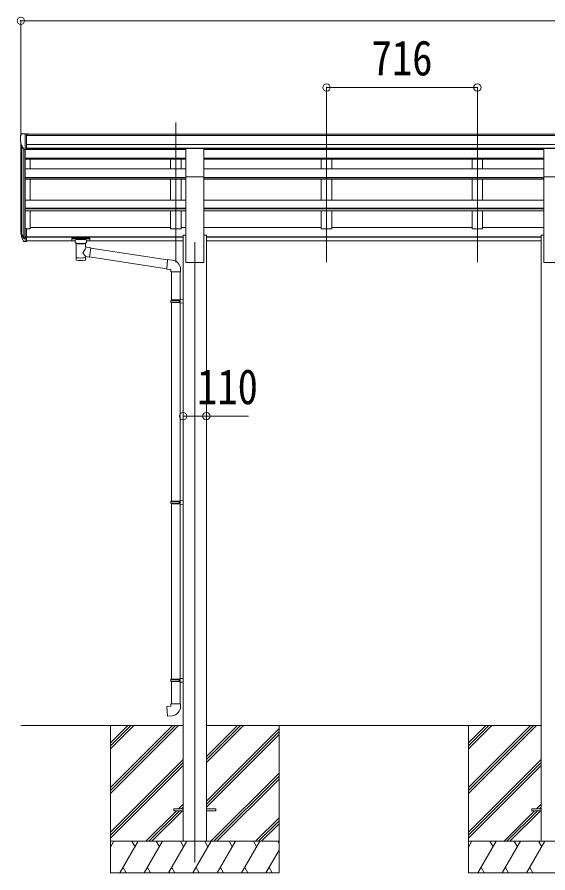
# Model space of a CAD drawing. Units: millimetres at full size, sheet at 1:35. Extents: x -9783 to 9892, y -6828 to 6752.
# Drawn here: x 1224 to 3744, y -4073 to -7 of the extents above; entities that cross this region are included whole.
import ezdxf
from ezdxf.enums import TextEntityAlignment as Align

# ---------------------------------------------------------------- set-up
doc = ezdxf.new("R2010")
doc.units = ezdxf.units.MM
doc.header["$LTSCALE"] = 35
doc.header["$PDMODE"] = 32
doc.header["$PDSIZE"] = 35
for name, color, linetype, lineweight in [('0-0_0', 7, 'Continuous', 9), ('0-1_本体', 4, 'Continuous', 9), ('0-2_部品', 7, 'Continuous', 9), ('0-8_PARTS2', 2, 'Continuous', 9), ('0-A_寸法', 6, 'Continuous', 9)]:
    doc.layers.add(name, color=color, linetype=linetype, lineweight=lineweight)
doc.styles.add('ＭＳ ゴシック', font='')
doc.styles.get('ＭＳ ゴシック').set_extended_font_data('MS Gothic')

msp = doc.modelspace()

# ---------------------------------------------------------------- linework, layer by layer
at = {"layer": '0-0_0'}
for p, q in [((1241.16, -3373.34), (2012.16, -3373.34)), ((1667.16, -3373.34), (1667.16, -4073.34)), ((1667.16, -3667.51), (1961.34, -3373.34)), ((1667.16, -3681.66), (1975.48, -3373.34)), ((1667.16, -3695.8), (1989.63, -3373.34)), ((1667.16, -3483.67), (1777.49, -3373.34)), ((1667.16, -3469.52), (1763.35, -3373.34)), ((1667.16, -3455.38), (1749.21, -3373.34)), ((2122.16, -3373.34), (3712.16, -3373.34)), ((2122.16, -3549.17), (2297.99, -3373.34)), ((2122.16, -3535.02), (2283.85, -3373.34)), ((2122.16, -3520.88), (2269.71, -3373.34)), ((2467.16, -3373.34), (2467.16, -4073.34)), ((3367.16, -3373.34), (3367.16, -4073.34)), ((3367.16, -3667.51), (3661.34, -3373.34)), ((3367.16, -3681.66), (3675.48, -3373.34)), ((3367.16, -3695.8), (3689.63, -3373.34)), ((3367.16, -3483.67), (3477.49, -3373.34)), ((3367.16, -3469.52), (3463.35, -3373.34)), ((3367.16, -3455.38), (3449.21, -3373.34)), ((2122.16, -3733.01), (2467.16, -3388.02)), ((2122.16, -3747.15), (2467.16, -3402.16)), ((2122.16, -3761.3), (2467.16, -3416.3)), ((1667.16, -3879.64), (2012.16, -3534.65)), ((3367.16, -3879.64), (3712.16, -3534.65)), ((1667.16, -3893.79), (2012.16, -3548.79)), ((1667.16, -3907.93), (2012.16, -3562.93)), ((3367.16, -3893.79), (3712.16, -3548.79)), ((3367.16, -3907.93), (3712.16, -3562.93)), ((2143.97, -3923.34), (2467.16, -3600.15)), ((2158.11, -3923.34), (2467.16, -3614.29)), ((2172.26, -3923.34), (2467.16, -3628.43)), ((1835.6, -3923.34), (1981.1, -3777.84)), ((1849.75, -3923.34), (1995.25, -3777.84)), ((1863.89, -3923.34), (2009.39, -3777.84)), ((1990.1, -3768.84), (2012.16, -3746.78)), ((2004.25, -3768.84), (2012.16, -3760.92)), ((3535.6, -3923.34), (3681.1, -3777.84)), ((3549.75, -3923.34), (3695.25, -3777.84)), ((3563.89, -3923.34), (3709.39, -3777.84)), ((3690.1, -3768.84), (3712.16, -3746.78)), ((3704.25, -3768.84), (3712.16, -3760.92)), ((2356.1, -3923.34), (2467.16, -3812.28)), ((2370.25, -3923.34), (2467.16, -3826.42)), ((2384.39, -3923.34), (2467.16, -3840.56)), ((2467.16, -3923.34), (1667.16, -3923.34)), ((1667.16, -3950.84), (1683.04, -3923.34)), ((1711.91, -4073.34), (1798.51, -3923.34)), ((1783.51, -3949.32), (1768.51, -3923.34)), ((1827.38, -4073.34), (1913.98, -3923.34)), ((1898.98, -3949.32), (1883.98, -3923.34)), ((1942.85, -4073.34), (2029.45, -3923.34)), ((2014.45, -3949.32), (1999.45, -3923.34)), ((2058.32, -4073.34), (2144.92, -3923.34)), ((2129.92, -3949.32), (2114.92, -3923.33)), ((2173.79, -4073.34), (2260.39, -3923.34)), ((2245.39, -3949.32), (2230.39, -3923.34)), ((2289.26, -4073.34), (2375.86, -3923.34)), ((2345.86, -3923.34), (2360.86, -3949.32)), ((2461.33, -3923.34), (2467.16, -3933.44)), ((4167.16, -3923.34), (3367.16, -3923.34)), ((3367.16, -3950.84), (3383.04, -3923.34)), ((3411.91, -4073.34), (3498.51, -3923.34)), ((3483.51, -3949.32), (3468.51, -3923.34)), ((3527.38, -4073.34), (3613.98, -3923.34)), ((3598.98, -3949.32), (3583.98, -3923.34)), ((3642.85, -4073.34), (3729.45, -3923.34)), ((3714.45, -3949.32), (3699.45, -3923.34)), ((2404.73, -4073.34), (2467.16, -3965.2)), ((1726.91, -4047.36), (1741.91, -4073.34)), ((1842.38, -4047.36), (1857.38, -4073.34)), ((1957.85, -4047.36), (1972.85, -4073.34)), ((2073.32, -4047.36), (2088.32, -4073.34)), ((2188.79, -4047.36), (2203.79, -4073.34)), ((2304.26, -4047.36), (2319.26, -4073.34)), ((2419.73, -4047.36), (2434.73, -4073.34)), ((3426.91, -4047.36), (3441.91, -4073.34)), ((3542.38, -4047.36), (3557.38, -4073.34)), ((3657.85, -4047.36), (3672.85, -4073.34)), ((1667.16, -4073.34), (2467.16, -4073.34)), ((3367.16, -4073.34), (4167.16, -4073.34))]:
    msp.add_line(p, q, dxfattribs=at)
at = {"layer": '0-1_本体'}
for p, q in [((1267.66, -563.8), (6266.66, -563.8)), ((1267.66, -569.16), (6266.66, -569.16)), ((1241.16, -1014.07), (1241.16, -600.55)), ((1245.45, -619.35), (1245.45, -1038.33)), ((1255.16, -634.71), (1255.16, -1056.33)), ((1261.16, -634.18), (1261.16, -1011.9)), ((1261.16, -635.68), (2024.66, -635.68)), ((1267.66, -612.67), (6266.66, -612.68)), ((1267.66, -630.35), (6266.66, -630.35)), ((2024.66, -632.72), (1267.66, -632.72)), ((1952.16, -632.72), (1952.16, -635.68)), ((2002.16, -632.72), (2002.16, -635.68)), ((2109.66, -632.72), (3724.66, -632.72)), ((2109.66, -635.68), (3724.66, -635.68)), ((2668.16, -632.72), (2668.16, -635.68)), ((2718.16, -632.72), (2718.16, -635.68)), ((3384.16, -632.72), (3384.16, -635.68)), ((3434.16, -632.72), (3434.16, -635.68)), ((1261.16, -677.63), (2024.66, -677.63)), ((1261.16, -679.33), (2024.66, -679.33)), ((1261.16, -683.11), (2024.66, -683.11)), ((1286.16, -728.54), (1286.16, -683.11)), ((1952.16, -683.11), (1952.16, -728.54)), ((2002.16, -683.11), (2002.16, -728.54)), ((2109.66, -677.63), (3724.66, -677.63)), ((2109.66, -679.33), (3724.66, -679.33)), ((2109.66, -683.11), (3724.66, -683.11)), ((2668.16, -683.11), (2668.16, -728.54)), ((2718.16, -683.11), (2718.16, -728.54)), ((3384.16, -683.11), (3384.16, -728.54)), ((3434.16, -683.11), (3434.16, -728.54)), ((1261.16, -728.54), (2024.66, -728.54)), ((2109.66, -728.54), (3724.66, -728.54)), ((1261.16, -769.12), (2024.66, -769.12)), ((1261.16, -770.81), (2024.66, -770.81)), ((2024.66, -1173.33), (2024.66, -766.37)), ((2109.66, -1173.33), (2109.66, -766.37)), ((2109.66, -769.12), (3724.66, -769.12)), ((2109.66, -770.81), (3724.66, -770.81)), ((3724.66, -1173.33), (3724.66, -766.37)), ((1261.16, -777.67), (2024.66, -777.67)), ((1286.16, -876.78), (1286.16, -777.67)), ((1952.16, -777.67), (1952.16, -876.78)), ((2002.16, -777.67), (2002.16, -876.78)), ((2109.66, -777.67), (3724.66, -777.67)), ((2668.16, -777.67), (2668.16, -876.78)), ((2718.16, -777.67), (2718.16, -876.78)), ((3384.16, -777.67), (3384.16, -876.78)), ((3434.16, -777.67), (3434.16, -876.78)), ((1261.16, -876.78), (2024.66, -876.78)), ((2109.66, -876.78), (3724.66, -876.78)), ((1261.16, -915.92), (2024.66, -915.92)), ((1261.16, -917.58), (2024.66, -917.58)), ((1261.16, -927.23), (2024.66, -927.23)), ((1286.16, -1012.72), (1286.16, -927.23)), ((1952.16, -927.23), (1952.16, -1012.72)), ((2109.66, -915.92), (3724.66, -915.92)), ((2109.66, -917.58), (3724.66, -917.58)), ((2109.66, -927.23), (3724.66, -927.23)), ((2668.16, -927.23), (2668.16, -1012.72)), ((3384.16, -927.23), (3384.16, -1012.72)), ((1267.66, -1012.72), (1286.16, -1012.72)), ((1286.16, -1007.51), (1952.16, -1007.51)), ((2002.16, -1007.51), (2024.66, -1007.51)), ((2109.66, -1007.51), (2668.16, -1007.51)), ((2718.16, -1007.51), (3384.16, -1007.51)), ((3434.16, -1007.51), (3724.66, -1007.51)), ((1267.66, -1051.82), (2012.16, -1051.82)), ((1267.66, -1053.2), (2012.16, -1053.2)), ((2012.16, -1043.33), (2012.16, -3923.33)), ((2012.16, -1043.33), (2024.66, -1043.33)), ((2109.66, -1043.33), (2122.16, -1043.33)), ((2122.16, -1043.33), (2122.16, -3923.33)), ((2122.16, -1051.82), (3712.16, -1051.82)), ((2122.16, -1053.2), (3712.16, -1053.2)), ((3712.16, -1043.33), (3712.16, -3923.33)), ((3712.16, -1043.33), (3724.66, -1043.33)), ((1267.66, -1070.37), (1499.16, -1070.37)), ((1553.16, -1070.37), (2012.16, -1070.37)), ((2122.16, -1070.37), (3712.16, -1070.37)), ((2024.66, -1173.33), (2109.66, -1173.33)), ((3724.66, -1173.33), (3809.66, -1173.33))]:
    msp.add_line(p, q, dxfattribs=at)
for points in [[(2002.16, -927.23), (2002.16, -1012.72), (1952.16, -1012.72)], [(2718.16, -927.23), (2718.16, -1012.72), (2668.16, -1012.72)], [(3434.16, -927.23), (3434.16, -1012.72), (3384.16, -1012.72)]]:
    msp.add_lwpolyline(points, dxfattribs=at)
at = {"layer": '0-2_部品'}
for p, q in [((1246.07, -562.76), (1242.01, -568.57)), ((1249.16, -562.2), (1246.83, -562.34)), ((1249.16, -562.2), (1267.66, -562.2)), ((1261.16, -635.18), (1261.16, -562.2)), ((1267.66, -562.2), (1277.66, -562.28)), ((1267.66, -634.18), (1267.66, -562.2)), ((1277.66, -564.39), (1277.66, -562.28)), ((1239.16, -571.57), (1239.16, -572.2)), ((1253.54, -633.37), (1244.26, -617.3)), ((1261.16, -635.18), (1255.95, -634.86)), ((1267.66, -634.18), (1261.16, -634.18)), ((2024.66, -632.22), (2109.66, -632.22)), ((2024.66, -766.37), (2024.66, -632.22)), ((2109.66, -766.37), (2109.66, -632.22)), ((3724.66, -632.22), (3809.66, -632.22)), ((3724.66, -766.37), (3724.66, -632.22)), ((2024.66, -766.37), (2109.66, -766.37)), ((3724.66, -766.37), (3809.66, -766.37)), ((1261.16, -1011.9), (1261.16, -1073.78)), ((1267.66, -1011.9), (1261.16, -1011.9)), ((1267.66, -1011.9), (1267.66, -1072.96)), ((1243.56, -1037.94), (1253.72, -1057.11)), ((1254.73, -1055.86), (1244.98, -1037.44)), ((1246.14, -1054.79), (1253.72, -1072.28)), ((1261.16, -1056.61), (1256.03, -1056.61)), ((1267.66, -1050.21), (1261.16, -1050.21)), ((1267.66, -1055.61), (1261.16, -1055.61)), ((1261.16, -1058.61), (1256.32, -1058.61)), ((1261.16, -1073.78), (1256.32, -1073.78)), ((1267.66, -1072.96), (1261.16, -1072.96)), ((1482.66, -1058.67), (1482.66, -1069.43)), ((1482.66, -1058.86), (1482.66, -1060.4)), ((1484.66, -1058.01), (1567.66, -1058.01)), ((1484.66, -1060.18), (1567.66, -1060.18)), ((1484.66, -1070.09), (1499.16, -1070.09)), ((1499.16, -1076.9), (1499.16, -1066.63)), ((1503.26, -1081.4), (1503.25, -1161.69)), ((1549.06, -1098.97), (1549.06, -1081.39)), ((1553.16, -1076.9), (1553.16, -1066.63)), ((1553.16, -1070.09), (1567.66, -1070.09)), ((1569.66, -1058.67), (1569.66, -1069.43)), ((1574.28, -1102.88), (1549.06, -1098.97)), ((1574.28, -1102.88), (1567.26, -1148.14)), ((1938.1, -1161.39), (1573.97, -1104.9)), ((1549.08, -1161.69), (1549.06, -1145.07)), ((1549.06, -1145.32), (1567.26, -1148.14)), ((1934.43, -1203.32), (1567.53, -1146.4)), ((1959.08, -1161.51), (1938.25, -1159.69)), ((1954.16, -1217.25), (2000.16, -1217.25)), ((1956.16, -1217.25), (1956.16, -1351.25)), ((1998.16, -1217.25), (1998.16, -1348.69)), ((2000.16, -1217.25), (2000.16, -1206.34)), ((1954.16, -1353.25), (1955.16, -1351.25)), ((1954.16, -1353.25), (1998.16, -1353.25)), ((1954.16, -1353.25), (1954.16, -1361.25)), ((1954.16, -1361.25), (1998.16, -1361.25)), ((1954.16, -1361.25), (1955.16, -1363.25)), ((1955.16, -1351.25), (1998.16, -1351.25)), ((1955.16, -1363.25), (1998.16, -1363.25)), ((1956.16, -1363.25), (1956.16, -2307.44)), ((1993.69, -1353.25), (1993.26, -1351.25)), ((1996.16, -1348.75), (2012.16, -1348.28)), ((1996.16, -1350.75), (1996.16, -1348.75)), ((1996.16, -1350.75), (1998.16, -1350.75)), ((1996.16, -1365.75), (1996.16, -1363.75)), ((1996.16, -1365.75), (2012.16, -1366.22)), ((1998.16, -1365.81), (1998.16, -2304.88)), ((2012.16, -1348.28), (2012.16, -1366.22)), ((1954.16, -2309.44), (1955.16, -2307.44)), ((1954.16, -2309.44), (1998.16, -2309.44)), ((1954.16, -2309.44), (1954.16, -2317.44)), ((1954.16, -2317.44), (1998.16, -2317.44)), ((1954.16, -2317.44), (1955.16, -2319.44)), ((1955.16, -2307.44), (1998.16, -2307.44)), ((1993.69, -2309.44), (1993.26, -2307.44)), ((1996.16, -2304.94), (2012.16, -2304.47)), ((1996.16, -2306.94), (1996.16, -2304.94)), ((1996.16, -2306.94), (1998.16, -2306.94)), ((2012.16, -2304.47), (2012.16, -2322.41)), ((1955.16, -2319.44), (1998.16, -2319.44)), ((1956.16, -2319.44), (1956.16, -3152.6)), ((1996.16, -2321.94), (1996.16, -2319.94)), ((1996.16, -2321.94), (2012.16, -2322.41)), ((1998.16, -2321.99), (1998.16, -3150.04)), ((1954.16, -3154.6), (1955.16, -3152.6)), ((1954.16, -3154.6), (1998.16, -3154.6)), ((1954.16, -3154.6), (1954.16, -3162.6)), ((1954.16, -3162.6), (1998.16, -3162.6)), ((1954.16, -3162.6), (1955.16, -3164.6)), ((1955.16, -3152.6), (1998.16, -3152.6)), ((1955.16, -3164.6), (1998.16, -3164.6)), ((1956.16, -3164.6), (1956.16, -3270.73)), ((1993.69, -3154.6), (1993.26, -3152.6)), ((1996.16, -3150.1), (2012.16, -3149.63)), ((1996.16, -3152.1), (1996.16, -3150.1)), ((1996.16, -3152.1), (1998.16, -3152.1)), ((1996.16, -3167.1), (1996.16, -3165.1)), ((1996.16, -3167.1), (2012.16, -3167.57)), ((1998.16, -3167.15), (1998.16, -3270.73)), ((2012.16, -3149.63), (2012.16, -3167.57)), ((1954.16, -3270.73), (2000.16, -3270.73)), ((1954.16, -3280.73), (1954.16, -3270.73)), ((2000.16, -3270.73), (2000.16, -3281.65))]:
    msp.add_line(p, q, dxfattribs=at)
at = {"layer": '0-2_部品', "color": 4}
for p, q in [((1967.16, -3768.83), (1967.16, -3777.83)), ((2012.16, -3768.83), (1967.16, -3768.83)), ((2012.16, -3777.83), (1967.16, -3777.83)), ((2167.16, -3768.83), (2122.16, -3768.83)), ((2167.16, -3777.83), (2122.16, -3777.83)), ((2167.16, -3768.83), (2167.16, -3777.83)), ((3667.16, -3768.83), (3667.16, -3777.83)), ((3712.16, -3768.83), (3667.16, -3768.83)), ((3712.16, -3777.83), (3667.16, -3777.83))]:
    msp.add_line(p, q, dxfattribs=at)
at = {"layer": '0-2_部品'}
for points in [[(1482.66, -1058.67), (1482.7, -1058.48), (1482.78, -1058.34), (1482.88, -1058.24), (1482.98, -1058.18), (1483.1, -1058.14), (1483.4, -1058.08), (1483.89, -1058.03), (1484.43, -1058.01), (1484.66, -1058.01)], [(1482.66, -1069.43), (1482.7, -1069.63), (1482.78, -1069.76), (1482.88, -1069.86), (1482.98, -1069.92), (1483.1, -1069.96), (1483.4, -1070.02), (1483.89, -1070.07), (1484.43, -1070.09), (1484.66, -1070.09)], [(1499.2, -1076.85), (1499.18, -1077.2), (1499.42, -1078.16), (1499.94, -1079.04), (1500.75, -1079.88), (1501.86, -1080.68), (1503.26, -1081.4)], [(1549.06, -1081.39), (1549.3, -1081.3), (1550.65, -1080.56), (1551.76, -1079.71), (1552.52, -1078.85), (1552.98, -1077.95), (1553.15, -1077.06)], [(1567.66, -1058.01), (1568.02, -1058.01), (1568.55, -1058.04), (1568.99, -1058.09), (1569.3, -1058.16), (1569.47, -1058.26), (1569.59, -1058.4), (1569.66, -1058.58), (1569.66, -1058.67)], [(1567.66, -1070.09), (1568.02, -1070.09), (1568.55, -1070.06), (1568.99, -1070.01), (1569.3, -1069.94), (1569.47, -1069.84), (1569.59, -1069.7), (1569.66, -1069.52), (1569.66, -1069.43)], [(1938.25, -1159.69), (1934.24, -1205.51), (1954.16, -1207.25), (1954.16, -1217.25)], [(1993.69, -1353.25), (1993.69, -1361.25), (1993.26, -1363.25)], [(1996.16, -1363.75), (1998.16, -1363.75), (1998.16, -1350.75)], [(1993.69, -2309.44), (1993.69, -2317.44), (1993.26, -2319.44)], [(1996.16, -2319.94), (1998.16, -2319.94), (1998.16, -2306.94)], [(1993.69, -3154.6), (1993.69, -3162.6), (1993.26, -3164.6)], [(1996.16, -3165.1), (1998.16, -3165.1), (1998.16, -3152.1)], [(1959.08, -3326.48), (1938.25, -3328.3), (1934.24, -3282.48), (1954.16, -3280.73)]]:
    msp.add_lwpolyline(points, dxfattribs=at)
for centre, radius, start, end in [((1242.16, -571.57), 3, 93, 180), ((1246.89, -563.34), 1, 93.5, 145), ((1441.16, -572.2), 202, 180, 192.90261), ((1256.14, -631.87), 3, 210, 266.5), ((1329.82, -1015.77), 89.07, 174.49576, 194.41188), ((1329.11, -1011.49), 88.05, 177.22392, 197.21071), ((1374.38, -1018.71), 133.22, 183.27987, 195.71302), ((1256.32, -1055.61), 3, 210, 270), ((1256.03, -1055.11), 1.5, 210, 270), ((1256.32, -1070.78), 3, 210, 270), ((1955.16, -1206.34), 45, 0, 85), ((1955.16, -3281.65), 45, 275, 0)]:
    msp.add_arc(centre, radius, start, end, dxfattribs=at)
for centre, major_axis, ratio, start_param, end_param in [((1484.66, -1060.4), (2, 0), 0.109601, 1.5707963, 3.1415927), ((1526.16, -1066.63), (27, 0), 0.122176, 6.2831853, 9.424778), ((1526.17, -1081.86), (-22.91, 0.42), 0.072511, 0.0008029, 1.5715993), ((1526.17, -1083.48), (-22.91, 0.42), 0.072511, 0.0008029, 1.5715993), ((1526.15, -1081.86), (22.92, 0.42), 0.07247, 4.71158, 6.2823764), ((1526.15, -1083.48), (22.92, 0.42), 0.07247, 4.71158, 6.2823764), ((1537.16, -1076.9), (16, 0), 0.361356, 6.2636979, 6.2831853), ((1567.66, -1060.4), (2, 0), 0.109601, 0, 1.5707963), ((1526.16, -1125.52), (-22.81, -26.62), 0.234429, 1.6855472, 3.1268519), ((1528.72, -1122.87), (20.32, -22.25), 0.045535, 0.0389954, 1.3075346), ((1526.16, -1161.69), (22.92, 0), 0.101955, 3.1415499, 6.2833984), ((1526.16, -1149.25), (22.91, 0), 0.122865, 3.1415927, 6.2831853)]:
    msp.add_ellipse(centre, major_axis=major_axis, ratio=ratio, start_param=start_param, end_param=end_param, dxfattribs=at)
at = {"layer": '0-8_PARTS2'}
for p, q in [((1977.16, -1170.99), (1977.16, -508.47)), ((2693.16, -1170.99), (2693.16, -508.47)), ((3409.16, -1170.99), (3409.16, -508.47)), ((2067.16, -1077.2), (2067.16, -4023.34))]:
    msp.add_line(p, q, dxfattribs=at)
at = {"layer": '0-A_寸法'}
for p, q in [((1241.16, -24.98), (1241.16, -570.6)), ((1241.16, -24.98), (6293.16, -24.98)), ((2693.16, -341.6), (2693.16, -570.6)), ((2693.16, -341.6), (3409.16, -341.6)), ((3409.16, -341.6), (3409.16, -570.6)), ((2012.16, -1903.52), (2122.16, -1903.52)), ((2122.16, -1903.52), (2322.16, -1903.52))]:
    msp.add_line(p, q, dxfattribs=at)
for p in [(1241.16, -24.98), (2693.16, -341.6), (3409.16, -341.6), (2012.16, -1903.52), (2122.16, -1903.52)]:
    msp.add_point(p, dxfattribs=at)

# ---------------------------------------------------------------- texts
at = {"layer": '0-A_寸法', "color": 7, "style": 'ＭＳ ゴシック', "width": 0.85}
for s, p in [('716', (2906.79, -334.6)), ('110', (2077.79, -1896.52))]:
    msp.add_text(s, height=166.8, dxfattribs=at).set_placement(p, align=Align.BOTTOM_LEFT)

doc.saveas('drawing.dxf')
